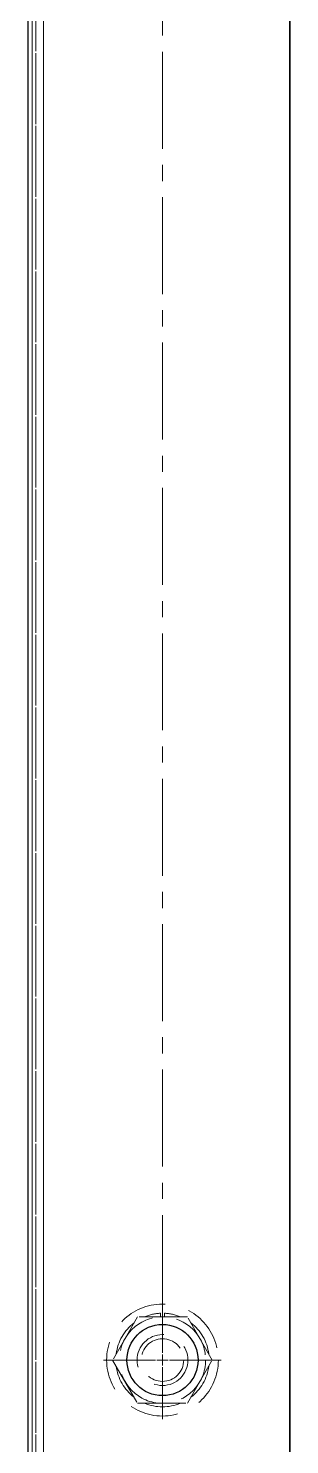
# Model space of a CAD drawing. Header units: millimetres. Extents: x 0 to 51411, y 0 to 16902.
# Drawn here: x 5490.5 to 5542, y 7725.6 to 8003.9 of the extents above; entities that cross this region are included whole.
import ezdxf

# ---------------------------------------------------------------- set-up
doc = ezdxf.new("R2010")
doc.units = ezdxf.units.MM
doc.linetypes.add('CENTER2', pattern=[28.575, 19.05, -3.175, 3.175, -3.175])
doc.linetypes.add('HIDDEN2', pattern=[4.7625, 3.175, -1.5875])
for name, color, linetype, lineweight in [('01_外形線', 7, 'Continuous', 25), ('03_かくれ線', 6, 'HIDDEN2', 13), ('04_中心線', 1, 'CENTER2', 9)]:
    doc.layers.add(name, color=color, linetype=linetype, lineweight=lineweight)
doc.layers.add('10_補助線', color=8, linetype='Continuous', lineweight=13, plot=False)

# ---------------------------------------------------------------- blocks, each defined once
blk = doc.blocks.new('*U330')
at = {"layer": '04_中心線', "color": 0, "linetype": 'CENTER2', "transparency": 16777216}
for p, q in [((0, 1.4), (0, 10.5)), ((-10.5, 0), (-1.4, 0)), ((1.4, 0), (10.5, 0)), ((0, -10.5), (0, -1.4))]:
    blk.add_line(p, q, dxfattribs=at)
at = {"layer": '04_中心線', "color": 0, "linetype": 'Continuous', "transparency": 16777216}
for p, q in [((-0.7, 0), (0.7, 0)), ((0, -0.7), (0, 0.7))]:
    blk.add_line(p, q, dxfattribs=at)
blk = doc.blocks.new('*U339')
at = {"layer": '04_中心線', "color": 0, "linetype": 'CENTER2', "transparency": 16777216}
for p, q in [((0, 2.2), (0, 11.59)), ((-11.59, 0), (-2.2, 0)), ((2.2, 0), (11.59, 0)), ((0, -11.59), (0, -2.2))]:
    blk.add_line(p, q, dxfattribs=at)
at = {"layer": '04_中心線', "color": 0, "linetype": 'Continuous', "transparency": 16777216}
for p, q in [((-1.1, 0), (1.1, 0)), ((0, -1.1), (0, 1.1))]:
    blk.add_line(p, q, dxfattribs=at)

msp = doc.modelspace()

# ---------------------------------------------------------------- linework, layer by layer
at = {"layer": '01_外形線'}
for p, q in [((5541.963, 8492.747), (5541.963, 7591.631)), ((5490.526, 7642.189), (5490.526, 8442.189))]:
    msp.add_line(p, q, dxfattribs=at)
msp.add_lwpolyline([(5541.963, 8492.747), (5542.026, 8492.81), (5542.026, 7591.568), (5541.963, 7591.631)], dxfattribs=at)
msp.add_circle((5516.963, 7742.189), 7, dxfattribs=at)
at = {"layer": '03_かくれ線', "ltscale": 3}
msp.add_line((5492.026, 7642.189), (5492.026, 8442.189), dxfattribs=at)
msp.add_lwpolyline([(5541.963, 7591.631), (5495.561, 7638.032, 0.6681786), (5492.026, 7646.568), (5492.026, 8437.81, 0.6681786), (5495.561, 8446.346), (5541.963, 8492.747)], format="xyb", dxfattribs=at)
msp.add_lwpolyline([(5512.055, 7733.689), (5521.87, 7733.689), (5526.778, 7742.189), (5521.87, 7750.689), (5512.055, 7750.689), (5507.148, 7742.189)], close=True, dxfattribs=at)
for points in [[(5516.588, 7750.689), (5516.588, 7751.381)], [(5517.338, 7750.689), (5517.338, 7751.381)]]:
    msp.add_lwpolyline(points, dxfattribs=at)
for radius in [11, 8.5, 5, 4.188]:
    msp.add_circle((5516.963, 7742.189), radius, dxfattribs=at)
for start, end in [(127.50502, 172.49498), (92.33607, 112.49498), (67.50502, 87.66393), (7.50502, 52.49498), (187.50502, 232.49498), (307.50502, 352.49498), (247.50502, 292.49498)]:
    msp.add_arc((5516.963, 7742.189), 9.2, start, end, dxfattribs=at)
at = {"layer": '04_中心線'}
msp.add_line((5516.963, 8342.189), (5516.963, 7742.189), dxfattribs=at)
at = {"layer": '10_補助線'}
for p, q in [((5491.276, 7642.189), (5491.276, 8442.189)), ((5493.526, 7639.007), (5493.526, 8444.31))]:
    msp.add_line(p, q, dxfattribs=at)

# ---------------------------------------------------------------- block references
at = {"layer": '04_中心線', "linetype": 'CENTER2'}
for name, rotation in [('*U339', 180), ('*U330', 270)]:
    msp.add_blockref(name, (5516.963, 7742.189), dxfattribs=dict(at, rotation=rotation))

doc.saveas('drawing.dxf')
